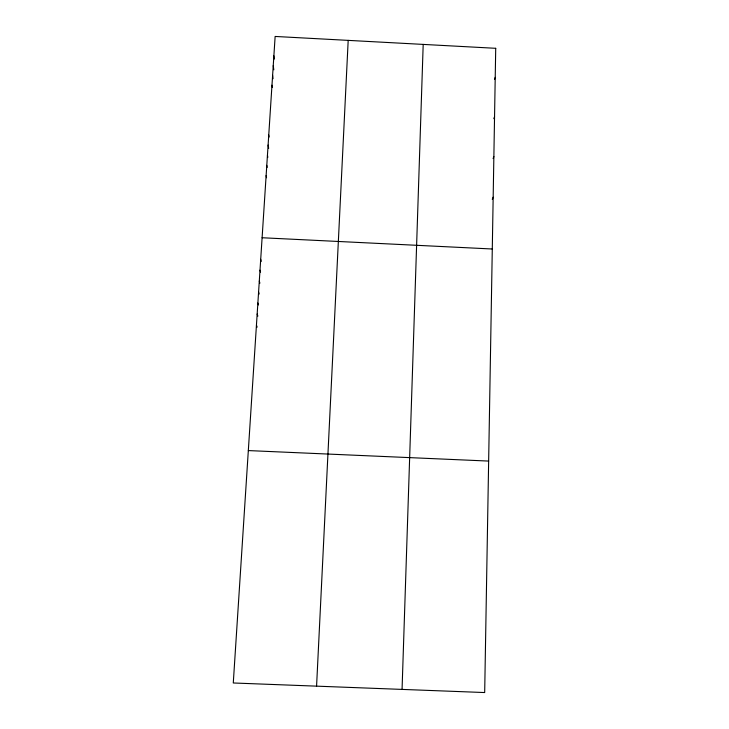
<?xml version="1.0" encoding="UTF-8"?>
<svg xmlns="http://www.w3.org/2000/svg" width="729" height="729" viewBox="0 0 729 729"><rect width="100%" height="100%" fill="white"/><g stroke="black" fill="none" stroke-linecap="round" stroke-linejoin="round"><path stroke-width="1.09" d="M402.062 689.406L423.194 44.405M316.577 686.153L348.189 40.377M494.554 79.415L495.228 77.347M493.834 118.663L494.554 116.631M493.096 158.567L493.87 156.58M492.275 199.29L493.178 197.213M248.325 450.577L488.649 461.074M262.103 237.745L492.285 248.999M256.444 325.134L257.146 327.139M257.164 314.035L257.856 316.131M257.875 302.991L258.494 304.959M258.595 291.992L259.196 294.042M259.296 281.048L259.898 283.171M260.007 270.149L260.545 272.154M260.709 259.305L261.237 261.374M266.131 175.543L266.541 177.758M266.796 165.337L267.169 167.433M267.452 155.168L267.825 157.318M268.108 145.044L268.664 148.342M268.755 134.956L269.101 137.061M271.981 85.184L272.281 87.371M272.619 75.36L273.065 78.686M273.247 65.574L273.803 69.82M273.885 55.823L274.295 59.067M495.72 48.305L484.685 692.55L233.28 682.982L275.134 36.45L495.72 48.305"/></g></svg>
